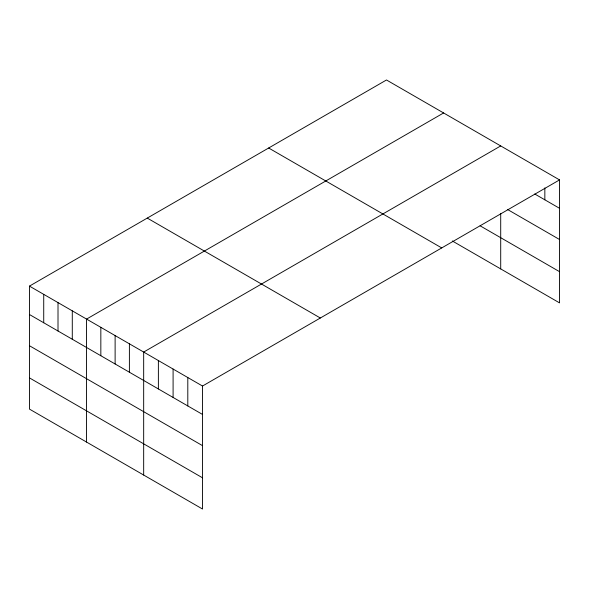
<?xml version="1.0" encoding="UTF-8"?>
<svg xmlns="http://www.w3.org/2000/svg" width="589" height="589" viewBox="0 0 589 589"><rect width="100%" height="100%" fill="white"/><g stroke="black" fill="none" stroke-linecap="round" stroke-linejoin="round"><path stroke-width="0.88" d="M29.45 286.114L202.513 386.031L202.513 509.021L29.45 409.097L29.45 286.114L386.487 79.979L559.55 179.903L559.55 302.886L452.323 240.975M443.598 112.955L86.561 319.091L86.561 442.074M500.709 145.932L143.672 352.06L143.672 475.043M202.513 386.031L559.55 179.903M534.775 194.002L559.55 208.307M507.674 209.566L559.55 239.517M480.087 225.793L559.55 271.676M268.665 148.008L441.728 247.925M147.272 218.092L320.335 318.008M29.45 314.519L202.513 414.435M29.45 345.728L202.513 445.652M29.45 377.888L202.513 477.804M544.84 187.898L544.84 199.811M500.709 213.586L500.709 268.915M187.803 377.542L187.803 405.946M173.092 369.045L173.092 397.45M158.382 360.556L158.382 388.961M129.396 343.814L129.396 372.226M115.12 335.575L115.12 363.98M100.837 327.329L100.837 355.734M72.285 310.845L72.285 339.249M58.009 302.599L58.009 331.003M43.726 294.36L43.726 322.765"/></g></svg>
